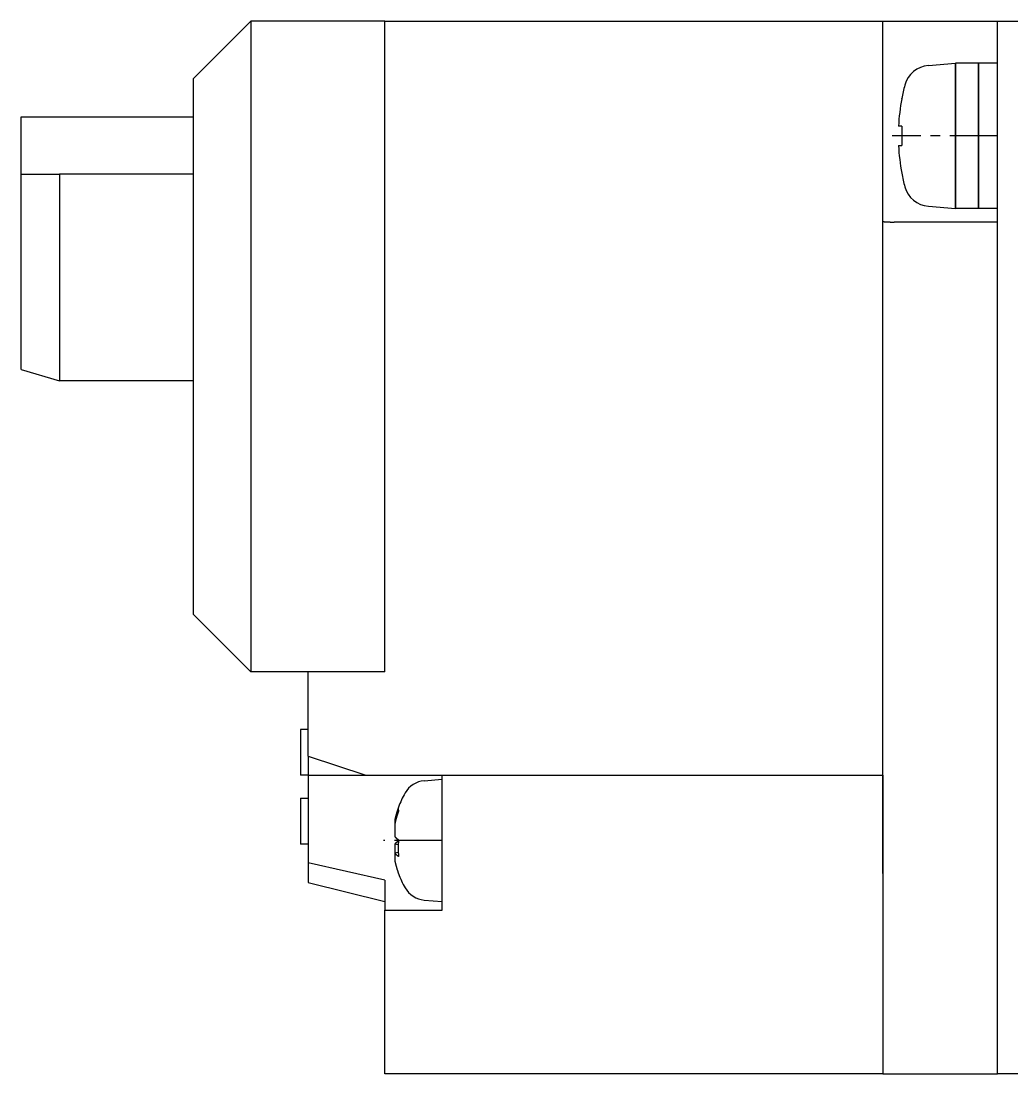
# Model space of a CAD drawing. Extents: x 1 to 142, y 0 to 144.
# Drawn here: x 26.84 to 52.72, y 71.84 to 99.34 of the extents above; entities that cross this region are included whole.
import ezdxf

# ---------------------------------------------------------------- set-up
doc = ezdxf.new("R2010")
doc.units = 0
doc.linetypes.add('CENTER', pattern=[2, 1.25, -0.25, 0.25, -0.25])
doc.layers.get('0').update_dxf_attribs({"linetype": 'CONTINUOUS'})
doc.layers.add('CENTER', color=1, linetype='CENTER')

msp = doc.modelspace()

# ---------------------------------------------------------------- linework, layer by layer
at = {"color": 7, "linetype": 'CONTINUOUS'}
for p, q in [((31.342, 97.844), (32.842, 99.344)), ((32.842, 99.344), (32.842, 82.344)), ((36.342, 99.344), (32.842, 99.344)), ((36.342, 99.344), (49.342, 99.344)), ((36.342, 82.344), (36.342, 99.344)), ((49.342, 99.344), (52.342, 99.344)), ((49.342, 77.08), (49.342, 99.344)), ((52.342, 94.094), (52.342, 99.344)), ((52.342, 99.344), (66.342, 99.344)), ((50.535, 98.182), (51.242, 98.244)), ((51.242, 98.244), (51.242, 94.444)), ((51.842, 98.241), (51.242, 98.241)), ((51.242, 94.444), (51.242, 98.241)), ((52.342, 98.244), (51.842, 98.244)), ((51.842, 94.444), (51.842, 98.244)), ((51.842, 98.241), (51.842, 94.444)), ((31.342, 83.844), (31.342, 97.844)), ((49.844, 97.316), (49.839, 97.32)), ((49.844, 97.316), (49.839, 97.32)), ((26.842, 95.344), (26.842, 96.844)), ((26.842, 96.844), (31.342, 96.844)), ((49.844, 96.596), (49.755, 96.596)), ((49.755, 96.091), (49.844, 96.091)), ((26.842, 90.244), (26.842, 95.344)), ((26.842, 95.344), (27.842, 95.344)), ((27.842, 95.344), (27.842, 89.944)), ((31.342, 95.344), (27.842, 95.344)), ((49.839, 95.367), (49.844, 95.372)), ((50.535, 94.506), (51.242, 94.444)), ((51.842, 94.444), (51.242, 94.444)), ((52.342, 94.444), (51.842, 94.444)), ((52.342, 94.094), (49.642, 94.094)), ((52.342, 71.844), (52.342, 94.094)), ((26.842, 90.244), (27.842, 89.944)), ((31.342, 89.944), (27.842, 89.944)), ((32.842, 82.344), (31.342, 83.844)), ((36.342, 82.344), (32.842, 82.344)), ((34.342, 80.144), (34.342, 82.344)), ((34.342, 80.844), (34.142, 80.844)), ((34.142, 80.844), (34.142, 79.644)), ((34.342, 80.144), (34.342, 79.644)), ((34.342, 80.144), (35.842, 79.644)), ((34.342, 79.644), (34.142, 79.644)), ((34.342, 79.644), (49.342, 79.644)), ((34.342, 79.644), (34.342, 77.363)), ((37.371, 79.502), (37.842, 79.544)), ((37.842, 76.124), (37.842, 79.644)), ((49.342, 79.644), (49.342, 71.844)), ((34.142, 79.044), (34.342, 79.044)), ((34.142, 79.044), (34.142, 77.844)), ((36.622, 78.457), (36.6, 78.468)), ((36.6, 78.468), (36.6, 78.362)), ((36.6, 78.362), (36.6, 78.044)), ((34.342, 77.844), (34.142, 77.844)), ((36.693, 77.832), (36.6, 77.843)), ((36.6, 77.843), (36.6, 77.612)), ((36.694, 77.624), (36.6, 77.612)), ((36.6, 77.612), (36.6, 77.419)), ((36.341, 76.904), (34.341, 77.357)), ((34.342, 77.363), (34.342, 76.844)), ((34.342, 76.844), (36.342, 76.344)), ((36.342, 76.909), (36.342, 76.124)), ((37.371, 76.385), (37.842, 76.344)), ((36.342, 71.844), (36.342, 76.124)), ((36.342, 76.124), (37.842, 76.124)), ((49.342, 71.844), (36.342, 71.844)), ((49.342, 71.844), (52.342, 71.844)), ((66.342, 71.844), (52.342, 71.844))]:
    msp.add_line(p, q, dxfattribs=at)
for points in [[(49.844, 96.596, 0), (49.844, 96.592, 0), (49.844, 96.588, 0), (49.844, 96.584, 0), (49.843, 96.581, 0), (49.843, 96.576, 0), (49.843, 96.573, 0), (49.843, 96.569, 0), (49.843, 96.565, 0), (49.843, 96.561, 0), (49.843, 96.557, 0), (49.842, 96.553, 0), (49.842, 96.549, 0), (49.842, 96.545, 0), (49.842, 96.541, 0), (49.842, 96.537, 0), (49.842, 96.533, 0), (49.842, 96.529, 0), (49.842, 96.525, 0), (49.841, 96.521, 0), (49.841, 96.517, 0), (49.841, 96.513, 0), (49.841, 96.51, 0), (49.841, 96.505, 0), (49.841, 96.502, 0), (49.841, 96.498, 0), (49.841, 96.494, 0), (49.84, 96.49, 0), (49.84, 96.486, 0), (49.84, 96.482, 0), (49.84, 96.478, 0), (49.84, 96.474, 0), (49.84, 96.47, 0), (49.84, 96.466, 0), (49.84, 96.462, 0), (49.84, 96.458, 0), (49.84, 96.454, 0), (49.84, 96.45, 0), (49.84, 96.446, 0), (49.84, 96.442, 0), (49.839, 96.439, 0), (49.839, 96.434, 0), (49.839, 96.431, 0), (49.839, 96.427, 0), (49.839, 96.423, 0), (49.839, 96.419, 0), (49.839, 96.415, 0), (49.839, 96.411, 0), (49.839, 96.407, 0), (49.839, 96.403, 0), (49.839, 96.399, 0), (49.839, 96.395, 0), (49.839, 96.391, 0), (49.839, 96.387, 0), (49.839, 96.383, 0), (49.839, 96.379, 0), (49.839, 96.375, 0), (49.839, 96.371, 0), (49.839, 96.367, 0), (49.839, 96.364, 0), (49.839, 96.359, 0), (49.839, 96.356, 0), (49.839, 96.352, 0), (49.839, 96.348, 0), (49.839, 96.344, 0), (49.839, 96.34, 0), (49.839, 96.336, 0), (49.839, 96.332, 0), (49.839, 96.328, 0), (49.839, 96.324, 0), (49.839, 96.32, 0), (49.839, 96.316, 0), (49.839, 96.312, 0), (49.839, 96.308, 0), (49.839, 96.304, 0), (49.839, 96.3, 0), (49.839, 96.296, 0), (49.839, 96.292, 0), (49.839, 96.288, 0), (49.839, 96.284, 0), (49.839, 96.281, 0), (49.839, 96.277, 0), (49.839, 96.273, 0), (49.839, 96.269, 0), (49.839, 96.265, 0), (49.839, 96.261, 0), (49.839, 96.257, 0), (49.839, 96.253, 0), (49.839, 96.249, 0), (49.84, 96.245, 0), (49.84, 96.241, 0), (49.84, 96.237, 0), (49.84, 96.233, 0), (49.84, 96.229, 0), (49.84, 96.225, 0), (49.84, 96.221, 0), (49.84, 96.217, 0), (49.84, 96.213, 0), (49.84, 96.21, 0), (49.84, 96.206, 0), (49.84, 96.202, 0), (49.84, 96.198, 0), (49.841, 96.194, 0), (49.841, 96.19, 0), (49.841, 96.186, 0), (49.841, 96.182, 0), (49.841, 96.178, 0), (49.841, 96.174, 0), (49.841, 96.17, 0), (49.841, 96.166, 0), (49.842, 96.162, 0), (49.842, 96.158, 0), (49.842, 96.154, 0), (49.842, 96.15, 0), (49.842, 96.146, 0), (49.842, 96.142, 0), (49.842, 96.138, 0), (49.842, 96.135, 0), (49.843, 96.131, 0), (49.843, 96.127, 0), (49.843, 96.123, 0), (49.843, 96.119, 0), (49.843, 96.115, 0), (49.843, 96.111, 0), (49.843, 96.107, 0), (49.844, 96.103, 0), (49.844, 96.099, 0), (49.844, 96.095, 0), (49.844, 96.091, 0)], [(49.342, 94.108, 0), (49.345, 94.107, 0), (49.347, 94.107, 0), (49.349, 94.107, 0), (49.352, 94.107, 0), (49.354, 94.107, 0), (49.356, 94.106, 0), (49.359, 94.106, 0), (49.361, 94.106, 0), (49.363, 94.106, 0), (49.366, 94.106, 0), (49.368, 94.105, 0), (49.37, 94.105, 0), (49.373, 94.105, 0), (49.375, 94.105, 0), (49.377, 94.105, 0), (49.38, 94.104, 0), (49.382, 94.104, 0), (49.384, 94.104, 0), (49.387, 94.104, 0), (49.389, 94.104, 0), (49.391, 94.103, 0), (49.394, 94.103, 0), (49.396, 94.103, 0), (49.398, 94.103, 0), (49.401, 94.103, 0), (49.403, 94.103, 0), (49.405, 94.102, 0), (49.408, 94.102, 0), (49.41, 94.102, 0), (49.412, 94.102, 0), (49.415, 94.102, 0), (49.417, 94.102, 0), (49.419, 94.101, 0), (49.422, 94.101, 0), (49.424, 94.101, 0), (49.426, 94.101, 0), (49.429, 94.101, 0), (49.431, 94.101, 0), (49.434, 94.1, 0), (49.436, 94.1, 0), (49.438, 94.1, 0), (49.441, 94.1, 0), (49.443, 94.1, 0), (49.445, 94.1, 0), (49.448, 94.1, 0), (49.45, 94.1, 0), (49.452, 94.099, 0), (49.455, 94.099, 0), (49.457, 94.099, 0), (49.459, 94.099, 0), (49.462, 94.099, 0), (49.464, 94.099, 0), (49.466, 94.099, 0), (49.469, 94.098, 0), (49.471, 94.098, 0), (49.473, 94.098, 0), (49.476, 94.098, 0), (49.478, 94.098, 0), (49.48, 94.098, 0), (49.483, 94.098, 0), (49.485, 94.098, 0), (49.487, 94.097, 0), (49.49, 94.097, 0), (49.492, 94.097, 0), (49.494, 94.097, 0), (49.497, 94.097, 0), (49.499, 94.097, 0), (49.502, 94.097, 0), (49.504, 94.097, 0), (49.506, 94.097, 0), (49.508, 94.097, 0), (49.511, 94.096, 0), (49.513, 94.096, 0), (49.516, 94.096, 0), (49.518, 94.096, 0), (49.52, 94.096, 0), (49.523, 94.096, 0), (49.525, 94.096, 0), (49.527, 94.096, 0), (49.53, 94.096, 0), (49.532, 94.096, 0), (49.534, 94.096, 0), (49.537, 94.096, 0), (49.539, 94.095, 0), (49.541, 94.095, 0), (49.544, 94.095, 0), (49.546, 94.095, 0), (49.548, 94.095, 0), (49.551, 94.095, 0), (49.553, 94.095, 0), (49.555, 94.095, 0), (49.558, 94.095, 0), (49.56, 94.095, 0), (49.562, 94.095, 0), (49.565, 94.095, 0), (49.567, 94.095, 0), (49.569, 94.095, 0), (49.572, 94.094, 0), (49.574, 94.094, 0), (49.577, 94.094, 0), (49.579, 94.094, 0), (49.581, 94.094, 0), (49.584, 94.094, 0), (49.586, 94.094, 0), (49.588, 94.094, 0), (49.591, 94.094, 0), (49.593, 94.094, 0), (49.595, 94.094, 0), (49.598, 94.094, 0), (49.6, 94.094, 0), (49.602, 94.094, 0), (49.605, 94.094, 0), (49.607, 94.094, 0), (49.609, 94.094, 0), (49.612, 94.094, 0), (49.614, 94.094, 0), (49.617, 94.094, 0), (49.619, 94.094, 0), (49.621, 94.094, 0), (49.623, 94.094, 0), (49.626, 94.094, 0), (49.628, 94.094, 0), (49.631, 94.094, 0), (49.633, 94.094, 0), (49.635, 94.094, 0), (49.638, 94.094, 0), (49.64, 94.094, 0), (49.642, 94.094, 0)], [(36.697, 78.81, 0), (36.696, 78.807, 0), (36.695, 78.805, 0), (36.694, 78.802, 0), (36.693, 78.799, 0), (36.693, 78.797, 0), (36.691, 78.794, 0), (36.691, 78.791, 0), (36.69, 78.789, 0), (36.689, 78.786, 0), (36.688, 78.784, 0), (36.687, 78.781, 0), (36.686, 78.778, 0), (36.685, 78.776, 0), (36.684, 78.773, 0), (36.683, 78.771, 0), (36.682, 78.768, 0), (36.681, 78.765, 0), (36.68, 78.763, 0), (36.679, 78.76, 0), (36.679, 78.757, 0), (36.678, 78.755, 0), (36.677, 78.752, 0), (36.676, 78.749, 0), (36.675, 78.747, 0), (36.674, 78.744, 0), (36.673, 78.742, 0), (36.672, 78.739, 0), (36.672, 78.736, 0), (36.671, 78.734, 0), (36.67, 78.731, 0), (36.669, 78.728, 0), (36.668, 78.726, 0), (36.667, 78.723, 0), (36.666, 78.721, 0), (36.666, 78.718, 0), (36.665, 78.715, 0), (36.664, 78.713, 0), (36.663, 78.71, 0), (36.662, 78.707, 0), (36.661, 78.705, 0), (36.66, 78.702, 0), (36.66, 78.699, 0), (36.659, 78.697, 0), (36.658, 78.694, 0), (36.657, 78.691, 0), (36.656, 78.689, 0), (36.656, 78.686, 0), (36.655, 78.683, 0), (36.654, 78.681, 0), (36.653, 78.678, 0), (36.652, 78.675, 0), (36.651, 78.673, 0), (36.651, 78.67, 0), (36.65, 78.667, 0), (36.649, 78.665, 0), (36.648, 78.662, 0), (36.648, 78.659, 0), (36.647, 78.657, 0), (36.646, 78.654, 0), (36.645, 78.651, 0), (36.645, 78.649, 0), (36.644, 78.646, 0), (36.643, 78.643, 0), (36.642, 78.641, 0), (36.641, 78.638, 0), (36.641, 78.635, 0), (36.64, 78.633, 0), (36.639, 78.63, 0), (36.638, 78.627, 0), (36.638, 78.625, 0), (36.637, 78.622, 0), (36.636, 78.619, 0), (36.636, 78.617, 0), (36.635, 78.614, 0), (36.634, 78.611, 0), (36.633, 78.609, 0), (36.633, 78.606, 0), (36.632, 78.603, 0), (36.631, 78.601, 0), (36.63, 78.598, 0), (36.63, 78.595, 0), (36.629, 78.593, 0), (36.628, 78.59, 0), (36.628, 78.587, 0), (36.627, 78.585, 0), (36.626, 78.582, 0), (36.626, 78.579, 0), (36.625, 78.576, 0), (36.624, 78.574, 0), (36.623, 78.571, 0), (36.623, 78.568, 0), (36.622, 78.566, 0), (36.621, 78.563, 0), (36.621, 78.56, 0), (36.62, 78.558, 0), (36.62, 78.555, 0), (36.619, 78.552, 0), (36.618, 78.549, 0), (36.617, 78.547, 0), (36.617, 78.544, 0), (36.616, 78.541, 0), (36.616, 78.539, 0), (36.615, 78.536, 0), (36.614, 78.533, 0), (36.614, 78.531, 0), (36.613, 78.528, 0), (36.612, 78.525, 0), (36.612, 78.522, 0), (36.611, 78.52, 0), (36.611, 78.517, 0), (36.61, 78.514, 0), (36.609, 78.512, 0), (36.609, 78.509, 0), (36.608, 78.506, 0), (36.608, 78.504, 0), (36.607, 78.501, 0), (36.606, 78.498, 0), (36.606, 78.495, 0), (36.605, 78.493, 0), (36.605, 78.49, 0), (36.604, 78.487, 0), (36.603, 78.484, 0), (36.603, 78.482, 0), (36.602, 78.479, 0), (36.602, 78.476, 0), (36.601, 78.474, 0), (36.601, 78.471, 0), (36.6, 78.468, 0)], [(36.699, 78.71, 0), (36.698, 78.707, 0), (36.697, 78.704, 0), (36.697, 78.702, 0), (36.696, 78.699, 0), (36.694, 78.696, 0), (36.694, 78.694, 0), (36.693, 78.691, 0), (36.692, 78.688, 0), (36.691, 78.686, 0), (36.69, 78.683, 0), (36.689, 78.68, 0), (36.688, 78.678, 0), (36.687, 78.675, 0), (36.686, 78.672, 0), (36.685, 78.67, 0), (36.684, 78.667, 0), (36.683, 78.664, 0), (36.682, 78.662, 0), (36.681, 78.659, 0), (36.68, 78.656, 0), (36.679, 78.654, 0), (36.678, 78.651, 0), (36.678, 78.648, 0), (36.677, 78.646, 0), (36.676, 78.643, 0), (36.675, 78.64, 0), (36.674, 78.638, 0), (36.673, 78.635, 0), (36.672, 78.632, 0), (36.671, 78.63, 0), (36.67, 78.627, 0), (36.67, 78.624, 0), (36.669, 78.621, 0), (36.668, 78.619, 0), (36.667, 78.616, 0), (36.666, 78.614, 0), (36.665, 78.611, 0), (36.664, 78.608, 0), (36.663, 78.605, 0), (36.663, 78.603, 0), (36.662, 78.6, 0), (36.661, 78.597, 0), (36.66, 78.595, 0), (36.659, 78.592, 0), (36.658, 78.589, 0), (36.657, 78.587, 0), (36.657, 78.584, 0), (36.656, 78.581, 0), (36.655, 78.578, 0), (36.654, 78.576, 0), (36.653, 78.573, 0), (36.653, 78.57, 0), (36.652, 78.568, 0), (36.651, 78.565, 0), (36.65, 78.562, 0), (36.649, 78.559, 0), (36.648, 78.557, 0), (36.648, 78.554, 0), (36.647, 78.551, 0), (36.646, 78.549, 0), (36.645, 78.546, 0), (36.645, 78.543, 0), (36.644, 78.54, 0), (36.643, 78.538, 0), (36.642, 78.535, 0), (36.642, 78.532, 0), (36.641, 78.53, 0), (36.64, 78.527, 0), (36.639, 78.524, 0), (36.638, 78.521, 0), (36.638, 78.519, 0), (36.637, 78.516, 0), (36.636, 78.513, 0), (36.635, 78.51, 0), (36.635, 78.508, 0), (36.634, 78.505, 0), (36.633, 78.502, 0), (36.633, 78.5, 0), (36.632, 78.497, 0), (36.631, 78.494, 0), (36.63, 78.491, 0), (36.63, 78.489, 0), (36.629, 78.486, 0), (36.628, 78.483, 0), (36.627, 78.481, 0), (36.627, 78.478, 0), (36.626, 78.475, 0), (36.625, 78.472, 0), (36.625, 78.469, 0), (36.624, 78.467, 0), (36.623, 78.464, 0), (36.623, 78.461, 0), (36.622, 78.459, 0), (36.621, 78.456, 0), (36.62, 78.453, 0), (36.62, 78.45, 0), (36.619, 78.448, 0), (36.618, 78.445, 0), (36.618, 78.442, 0), (36.617, 78.439, 0), (36.617, 78.437, 0), (36.616, 78.434, 0), (36.615, 78.431, 0), (36.615, 78.428, 0), (36.614, 78.426, 0), (36.613, 78.423, 0), (36.613, 78.42, 0), (36.612, 78.417, 0), (36.611, 78.415, 0), (36.611, 78.412, 0), (36.61, 78.409, 0), (36.609, 78.406, 0), (36.609, 78.404, 0), (36.608, 78.401, 0), (36.608, 78.398, 0), (36.607, 78.395, 0), (36.606, 78.392, 0), (36.606, 78.39, 0), (36.605, 78.387, 0), (36.605, 78.384, 0), (36.604, 78.382, 0), (36.603, 78.379, 0), (36.603, 78.376, 0), (36.602, 78.373, 0), (36.602, 78.371, 0), (36.601, 78.368, 0), (36.601, 78.365, 0), (36.6, 78.362, 0)], [(36.698, 78.813, 0), (36.698, 78.812, 0), (36.698, 78.812, 0), (36.698, 78.811, 0), (36.697, 78.811, 0), (36.697, 78.81, 0), (36.697, 78.809, 0), (36.697, 78.809, 0), (36.697, 78.808, 0), (36.696, 78.807, 0), (36.696, 78.807, 0), (36.696, 78.806, 0), (36.696, 78.805, 0), (36.696, 78.805, 0), (36.696, 78.804, 0), (36.695, 78.803, 0), (36.695, 78.803, 0), (36.695, 78.802, 0), (36.695, 78.801, 0), (36.695, 78.801, 0), (36.694, 78.8, 0), (36.694, 78.799, 0), (36.694, 78.799, 0), (36.694, 78.798, 0), (36.694, 78.797, 0), (36.694, 78.797, 0), (36.694, 78.796, 0), (36.694, 78.795, 0), (36.693, 78.795, 0), (36.693, 78.794, 0), (36.693, 78.793, 0), (36.693, 78.792, 0), (36.693, 78.792, 0), (36.693, 78.791, 0), (36.693, 78.79, 0), (36.693, 78.79, 0), (36.693, 78.789, 0), (36.692, 78.788, 0), (36.692, 78.787, 0), (36.692, 78.787, 0), (36.692, 78.786, 0), (36.692, 78.785, 0), (36.692, 78.784, 0), (36.692, 78.784, 0), (36.692, 78.783, 0), (36.692, 78.782, 0), (36.692, 78.781, 0), (36.692, 78.781, 0), (36.692, 78.78, 0), (36.692, 78.779, 0), (36.691, 78.778, 0), (36.691, 78.778, 0), (36.691, 78.777, 0), (36.691, 78.776, 0), (36.691, 78.775, 0), (36.691, 78.775, 0), (36.691, 78.774, 0), (36.691, 78.773, 0), (36.691, 78.772, 0), (36.691, 78.771, 0), (36.691, 78.771, 0), (36.691, 78.77, 0), (36.691, 78.769, 0), (36.691, 78.768, 0), (36.691, 78.767, 0), (36.691, 78.767, 0), (36.691, 78.766, 0), (36.691, 78.765, 0), (36.691, 78.764, 0), (36.691, 78.763, 0), (36.691, 78.763, 0), (36.691, 78.762, 0), (36.691, 78.761, 0), (36.691, 78.76, 0), (36.691, 78.759, 0), (36.692, 78.758, 0), (36.692, 78.757, 0), (36.692, 78.757, 0), (36.692, 78.756, 0), (36.692, 78.755, 0), (36.692, 78.754, 0), (36.692, 78.753, 0), (36.692, 78.752, 0), (36.692, 78.751, 0), (36.692, 78.751, 0), (36.692, 78.75, 0), (36.692, 78.749, 0), (36.692, 78.748, 0), (36.693, 78.747, 0), (36.693, 78.746, 0), (36.693, 78.745, 0), (36.693, 78.745, 0), (36.693, 78.744, 0), (36.693, 78.743, 0), (36.693, 78.742, 0), (36.693, 78.741, 0), (36.693, 78.74, 0), (36.694, 78.739, 0), (36.694, 78.738, 0), (36.694, 78.737, 0), (36.694, 78.736, 0), (36.694, 78.736, 0), (36.694, 78.735, 0), (36.694, 78.734, 0), (36.695, 78.733, 0), (36.695, 78.732, 0), (36.695, 78.731, 0), (36.695, 78.73, 0), (36.695, 78.729, 0), (36.695, 78.728, 0), (36.696, 78.727, 0), (36.696, 78.726, 0), (36.696, 78.725, 0), (36.696, 78.724, 0), (36.696, 78.723, 0), (36.697, 78.722, 0), (36.697, 78.721, 0), (36.697, 78.721, 0), (36.697, 78.719, 0), (36.697, 78.719, 0), (36.698, 78.718, 0), (36.698, 78.717, 0), (36.698, 78.716, 0), (36.698, 78.715, 0), (36.698, 78.714, 0), (36.699, 78.713, 0), (36.699, 78.712, 0), (36.699, 78.711, 0), (36.699, 78.71, 0)], [(36.6, 78.044, 0), (36.601, 78.043, 0), (36.601, 78.043, 0), (36.602, 78.042, 0), (36.602, 78.041, 0), (36.603, 78.041, 0), (36.603, 78.04, 0), (36.604, 78.039, 0), (36.605, 78.039, 0), (36.605, 78.038, 0), (36.606, 78.037, 0), (36.606, 78.037, 0), (36.607, 78.036, 0), (36.608, 78.035, 0), (36.608, 78.035, 0), (36.609, 78.034, 0), (36.609, 78.033, 0), (36.61, 78.033, 0), (36.611, 78.032, 0), (36.611, 78.031, 0), (36.612, 78.031, 0), (36.613, 78.03, 0), (36.613, 78.029, 0), (36.614, 78.029, 0), (36.615, 78.028, 0), (36.615, 78.027, 0), (36.616, 78.026, 0), (36.617, 78.026, 0), (36.617, 78.025, 0), (36.618, 78.025, 0), (36.618, 78.024, 0), (36.619, 78.023, 0), (36.62, 78.022, 0), (36.62, 78.022, 0), (36.621, 78.021, 0), (36.622, 78.02, 0), (36.623, 78.02, 0), (36.623, 78.019, 0), (36.624, 78.019, 0), (36.625, 78.018, 0), (36.625, 78.017, 0), (36.626, 78.016, 0), (36.627, 78.016, 0), (36.627, 78.015, 0), (36.628, 78.014, 0), (36.629, 78.014, 0), (36.63, 78.013, 0), (36.63, 78.012, 0), (36.631, 78.012, 0), (36.632, 78.011, 0), (36.633, 78.01, 0), (36.633, 78.01, 0), (36.634, 78.009, 0), (36.635, 78.008, 0), (36.635, 78.008, 0), (36.636, 78.007, 0), (36.637, 78.006, 0), (36.638, 78.006, 0), (36.638, 78.005, 0), (36.639, 78.004, 0), (36.64, 78.004, 0), (36.641, 78.003, 0), (36.642, 78.002, 0), (36.642, 78.002, 0), (36.643, 78.001, 0), (36.644, 78, 0), (36.645, 78, 0), (36.645, 77.999, 0), (36.646, 77.998, 0), (36.647, 77.998, 0), (36.648, 77.997, 0), (36.648, 77.996, 0), (36.649, 77.996, 0), (36.65, 77.995, 0), (36.651, 77.994, 0), (36.652, 77.994, 0), (36.653, 77.993, 0), (36.653, 77.992, 0), (36.654, 77.992, 0), (36.655, 77.991, 0), (36.656, 77.99, 0), (36.657, 77.99, 0), (36.657, 77.989, 0), (36.658, 77.988, 0), (36.659, 77.988, 0), (36.66, 77.987, 0), (36.661, 77.986, 0), (36.662, 77.986, 0), (36.663, 77.985, 0), (36.663, 77.984, 0), (36.664, 77.984, 0), (36.665, 77.983, 0), (36.666, 77.983, 0), (36.667, 77.982, 0), (36.668, 77.981, 0), (36.669, 77.981, 0), (36.67, 77.98, 0), (36.67, 77.979, 0), (36.671, 77.978, 0), (36.672, 77.978, 0), (36.673, 77.977, 0), (36.674, 77.977, 0), (36.675, 77.976, 0), (36.676, 77.975, 0), (36.677, 77.975, 0), (36.678, 77.974, 0), (36.678, 77.973, 0), (36.679, 77.973, 0), (36.68, 77.972, 0), (36.681, 77.971, 0), (36.682, 77.971, 0), (36.683, 77.97, 0), (36.684, 77.969, 0), (36.685, 77.969, 0), (36.686, 77.968, 0), (36.687, 77.967, 0), (36.688, 77.967, 0), (36.689, 77.966, 0), (36.69, 77.965, 0), (36.691, 77.965, 0), (36.692, 77.964, 0), (36.693, 77.963, 0), (36.694, 77.963, 0), (36.694, 77.962, 0), (36.696, 77.961, 0), (36.697, 77.961, 0), (36.697, 77.96, 0), (36.698, 77.96, 0), (36.699, 77.959, 0)], [(36.697, 77.927, 0), (36.696, 77.927, 0), (36.695, 77.926, 0), (36.694, 77.925, 0), (36.693, 77.925, 0), (36.693, 77.924, 0), (36.691, 77.923, 0), (36.691, 77.923, 0), (36.69, 77.922, 0), (36.689, 77.921, 0), (36.688, 77.921, 0), (36.687, 77.92, 0), (36.686, 77.919, 0), (36.685, 77.919, 0), (36.684, 77.918, 0), (36.683, 77.918, 0), (36.682, 77.917, 0), (36.681, 77.916, 0), (36.68, 77.916, 0), (36.679, 77.915, 0), (36.679, 77.914, 0), (36.678, 77.914, 0), (36.677, 77.913, 0), (36.676, 77.912, 0), (36.675, 77.912, 0), (36.674, 77.911, 0), (36.673, 77.91, 0), (36.672, 77.91, 0), (36.672, 77.909, 0), (36.671, 77.909, 0), (36.67, 77.908, 0), (36.669, 77.907, 0), (36.668, 77.907, 0), (36.667, 77.906, 0), (36.666, 77.905, 0), (36.666, 77.905, 0), (36.665, 77.904, 0), (36.664, 77.903, 0), (36.663, 77.903, 0), (36.662, 77.902, 0), (36.661, 77.901, 0), (36.66, 77.901, 0), (36.66, 77.9, 0), (36.659, 77.899, 0), (36.658, 77.899, 0), (36.657, 77.898, 0), (36.656, 77.897, 0), (36.656, 77.897, 0), (36.655, 77.896, 0), (36.654, 77.895, 0), (36.653, 77.895, 0), (36.652, 77.894, 0), (36.651, 77.894, 0), (36.651, 77.893, 0), (36.65, 77.892, 0), (36.649, 77.892, 0), (36.648, 77.891, 0), (36.648, 77.89, 0), (36.647, 77.89, 0), (36.646, 77.889, 0), (36.645, 77.888, 0), (36.645, 77.888, 0), (36.644, 77.887, 0), (36.643, 77.886, 0), (36.642, 77.886, 0), (36.641, 77.885, 0), (36.641, 77.884, 0), (36.64, 77.884, 0), (36.639, 77.883, 0), (36.638, 77.882, 0), (36.638, 77.882, 0), (36.637, 77.881, 0), (36.636, 77.88, 0), (36.636, 77.88, 0), (36.635, 77.879, 0), (36.634, 77.879, 0), (36.633, 77.878, 0), (36.633, 77.877, 0), (36.632, 77.876, 0), (36.631, 77.876, 0), (36.63, 77.875, 0), (36.63, 77.874, 0), (36.629, 77.874, 0), (36.628, 77.873, 0), (36.628, 77.873, 0), (36.627, 77.872, 0), (36.626, 77.871, 0), (36.626, 77.871, 0), (36.625, 77.87, 0), (36.624, 77.869, 0), (36.623, 77.869, 0), (36.623, 77.868, 0), (36.622, 77.867, 0), (36.621, 77.867, 0), (36.621, 77.866, 0), (36.62, 77.865, 0), (36.62, 77.865, 0), (36.619, 77.864, 0), (36.618, 77.863, 0), (36.617, 77.863, 0), (36.617, 77.862, 0), (36.616, 77.861, 0), (36.616, 77.861, 0), (36.615, 77.86, 0), (36.614, 77.859, 0), (36.614, 77.859, 0), (36.613, 77.858, 0), (36.612, 77.857, 0), (36.612, 77.857, 0), (36.611, 77.856, 0), (36.611, 77.855, 0), (36.61, 77.855, 0), (36.609, 77.854, 0), (36.609, 77.853, 0), (36.608, 77.853, 0), (36.608, 77.852, 0), (36.607, 77.851, 0), (36.606, 77.851, 0), (36.606, 77.85, 0), (36.605, 77.849, 0), (36.605, 77.849, 0), (36.604, 77.848, 0), (36.603, 77.847, 0), (36.603, 77.847, 0), (36.602, 77.846, 0), (36.602, 77.845, 0), (36.601, 77.845, 0), (36.601, 77.844, 0), (36.6, 77.843, 0)], [(36.699, 77.959, 0), (36.699, 77.955, 0), (36.699, 77.952, 0), (36.699, 77.949, 0), (36.698, 77.945, 0), (36.698, 77.942, 0), (36.698, 77.938, 0), (36.698, 77.935, 0), (36.697, 77.931, 0), (36.697, 77.928, 0), (36.697, 77.925, 0), (36.697, 77.921, 0), (36.697, 77.918, 0), (36.696, 77.915, 0), (36.696, 77.911, 0), (36.696, 77.908, 0), (36.696, 77.904, 0), (36.696, 77.901, 0), (36.696, 77.897, 0), (36.695, 77.894, 0), (36.695, 77.891, 0), (36.695, 77.887, 0), (36.695, 77.884, 0), (36.695, 77.88, 0), (36.694, 77.877, 0), (36.694, 77.874, 0), (36.694, 77.87, 0), (36.694, 77.867, 0), (36.694, 77.863, 0), (36.694, 77.86, 0), (36.694, 77.856, 0), (36.693, 77.853, 0), (36.693, 77.85, 0), (36.693, 77.846, 0), (36.693, 77.843, 0), (36.693, 77.84, 0), (36.693, 77.836, 0), (36.693, 77.833, 0), (36.693, 77.829, 0), (36.693, 77.826, 0), (36.692, 77.823, 0), (36.692, 77.819, 0), (36.692, 77.816, 0), (36.692, 77.812, 0), (36.692, 77.809, 0), (36.692, 77.805, 0), (36.692, 77.802, 0), (36.692, 77.799, 0), (36.692, 77.795, 0), (36.692, 77.792, 0), (36.692, 77.789, 0), (36.692, 77.785, 0), (36.692, 77.782, 0), (36.691, 77.778, 0), (36.691, 77.775, 0), (36.691, 77.772, 0), (36.691, 77.768, 0), (36.691, 77.765, 0), (36.691, 77.761, 0), (36.691, 77.758, 0), (36.691, 77.755, 0), (36.691, 77.751, 0), (36.691, 77.748, 0), (36.691, 77.745, 0), (36.691, 77.741, 0), (36.691, 77.738, 0), (36.691, 77.734, 0), (36.691, 77.731, 0), (36.691, 77.728, 0), (36.691, 77.724, 0), (36.691, 77.721, 0), (36.691, 77.718, 0), (36.691, 77.714, 0), (36.691, 77.711, 0), (36.691, 77.707, 0), (36.691, 77.704, 0), (36.692, 77.701, 0), (36.692, 77.697, 0), (36.692, 77.694, 0), (36.692, 77.691, 0), (36.692, 77.687, 0), (36.692, 77.684, 0), (36.692, 77.68, 0), (36.692, 77.677, 0), (36.692, 77.674, 0), (36.692, 77.67, 0), (36.692, 77.667, 0), (36.692, 77.664, 0), (36.692, 77.66, 0), (36.693, 77.657, 0), (36.693, 77.653, 0), (36.693, 77.65, 0), (36.693, 77.647, 0), (36.693, 77.643, 0), (36.693, 77.64, 0), (36.693, 77.637, 0), (36.693, 77.633, 0), (36.693, 77.63, 0), (36.694, 77.627, 0), (36.694, 77.623, 0), (36.694, 77.62, 0), (36.694, 77.617, 0), (36.694, 77.613, 0), (36.694, 77.61, 0), (36.694, 77.607, 0), (36.695, 77.603, 0), (36.695, 77.6, 0), (36.695, 77.597, 0), (36.695, 77.593, 0), (36.695, 77.59, 0), (36.696, 77.587, 0), (36.696, 77.583, 0), (36.696, 77.58, 0), (36.696, 77.576, 0), (36.696, 77.573, 0), (36.696, 77.57, 0), (36.697, 77.567, 0), (36.697, 77.563, 0), (36.697, 77.56, 0), (36.697, 77.557, 0), (36.697, 77.553, 0), (36.698, 77.55, 0), (36.698, 77.547, 0), (36.698, 77.543, 0), (36.698, 77.54, 0), (36.699, 77.537, 0), (36.699, 77.533, 0), (36.699, 77.53, 0), (36.699, 77.527, 0)], [(36.697, 77.96, 0), (36.697, 77.96, 0), (36.697, 77.96, 0), (36.697, 77.96, 0), (36.697, 77.96, 0), (36.697, 77.96, 0), (36.697, 77.96, 0), (36.697, 77.959, 0), (36.697, 77.959, 0), (36.697, 77.959, 0), (36.697, 77.959, 0), (36.697, 77.959, 0), (36.697, 77.959, 0), (36.697, 77.959, 0), (36.697, 77.959, 0), (36.697, 77.958, 0), (36.697, 77.958, 0), (36.697, 77.958, 0), (36.697, 77.958, 0), (36.697, 77.958, 0), (36.697, 77.958, 0), (36.697, 77.958, 0), (36.697, 77.957, 0), (36.697, 77.957, 0), (36.697, 77.957, 0), (36.697, 77.957, 0), (36.697, 77.957, 0), (36.697, 77.957, 0), (36.697, 77.957, 0), (36.697, 77.957, 0), (36.697, 77.956, 0), (36.697, 77.956, 0), (36.697, 77.956, 0), (36.697, 77.956, 0), (36.697, 77.956, 0), (36.697, 77.956, 0), (36.697, 77.956, 0), (36.697, 77.956, 0), (36.697, 77.955, 0), (36.697, 77.955, 0), (36.697, 77.955, 0), (36.698, 77.955, 0), (36.698, 77.955, 0), (36.698, 77.955, 0), (36.698, 77.955, 0), (36.698, 77.954, 0), (36.698, 77.954, 0), (36.698, 77.954, 0), (36.698, 77.954, 0), (36.698, 77.954, 0), (36.698, 77.954, 0), (36.698, 77.954, 0), (36.698, 77.954, 0), (36.698, 77.953, 0), (36.698, 77.953, 0), (36.698, 77.953, 0), (36.698, 77.953, 0), (36.698, 77.953, 0), (36.698, 77.953, 0), (36.698, 77.953, 0), (36.698, 77.953, 0), (36.698, 77.952, 0), (36.698, 77.952, 0), (36.698, 77.952, 0), (36.698, 77.952, 0), (36.698, 77.952, 0), (36.698, 77.952, 0), (36.698, 77.952, 0), (36.698, 77.951, 0), (36.698, 77.951, 0), (36.698, 77.951, 0), (36.698, 77.951, 0), (36.698, 77.951, 0), (36.698, 77.951, 0), (36.698, 77.951, 0), (36.698, 77.951, 0), (36.698, 77.951, 0), (36.698, 77.95, 0), (36.698, 77.95, 0), (36.698, 77.95, 0), (36.698, 77.95, 0), (36.698, 77.95, 0), (36.698, 77.95, 0), (36.698, 77.95, 0), (36.698, 77.949, 0), (36.698, 77.949, 0), (36.698, 77.949, 0), (36.698, 77.949, 0), (36.698, 77.949, 0), (36.698, 77.949, 0), (36.698, 77.949, 0), (36.698, 77.948, 0), (36.698, 77.948, 0), (36.698, 77.948, 0), (36.698, 77.948, 0), (36.698, 77.948, 0), (36.698, 77.948, 0), (36.698, 77.948, 0), (36.698, 77.948, 0), (36.698, 77.948, 0), (36.698, 77.947, 0), (36.698, 77.947, 0), (36.698, 77.947, 0), (36.698, 77.947, 0), (36.698, 77.947, 0), (36.698, 77.947, 0), (36.698, 77.947, 0), (36.698, 77.947, 0), (36.698, 77.946, 0), (36.698, 77.946, 0), (36.698, 77.946, 0), (36.698, 77.946, 0), (36.698, 77.946, 0), (36.698, 77.946, 0), (36.698, 77.945, 0), (36.698, 77.945, 0), (36.698, 77.945, 0), (36.698, 77.945, 0), (36.698, 77.945, 0), (36.698, 77.945, 0), (36.698, 77.945, 0), (36.698, 77.945, 0), (36.698, 77.945, 0), (36.698, 77.944, 0), (36.698, 77.944, 0), (36.698, 77.944, 0), (36.698, 77.944, 0), (36.698, 77.944, 0), (36.698, 77.944, 0)], [(36.6, 77.612, 0), (36.601, 77.611, 0), (36.601, 77.611, 0), (36.602, 77.61, 0), (36.602, 77.609, 0), (36.603, 77.609, 0), (36.603, 77.608, 0), (36.604, 77.607, 0), (36.605, 77.606, 0), (36.605, 77.606, 0), (36.606, 77.605, 0), (36.606, 77.605, 0), (36.607, 77.604, 0), (36.608, 77.603, 0), (36.608, 77.603, 0), (36.609, 77.602, 0), (36.609, 77.601, 0), (36.61, 77.6, 0), (36.611, 77.6, 0), (36.611, 77.599, 0), (36.612, 77.598, 0), (36.613, 77.598, 0), (36.613, 77.597, 0), (36.614, 77.596, 0), (36.615, 77.596, 0), (36.615, 77.595, 0), (36.616, 77.594, 0), (36.617, 77.594, 0), (36.617, 77.593, 0), (36.618, 77.592, 0), (36.618, 77.592, 0), (36.619, 77.591, 0), (36.62, 77.59, 0), (36.62, 77.59, 0), (36.621, 77.589, 0), (36.622, 77.588, 0), (36.623, 77.588, 0), (36.623, 77.587, 0), (36.624, 77.586, 0), (36.625, 77.586, 0), (36.625, 77.585, 0), (36.626, 77.584, 0), (36.627, 77.584, 0), (36.627, 77.583, 0), (36.628, 77.582, 0), (36.629, 77.582, 0), (36.63, 77.581, 0), (36.63, 77.58, 0), (36.631, 77.58, 0), (36.632, 77.579, 0), (36.633, 77.578, 0), (36.633, 77.578, 0), (36.634, 77.577, 0), (36.635, 77.576, 0), (36.635, 77.576, 0), (36.636, 77.575, 0), (36.637, 77.574, 0), (36.638, 77.573, 0), (36.638, 77.573, 0), (36.639, 77.572, 0), (36.64, 77.572, 0), (36.641, 77.571, 0), (36.642, 77.57, 0), (36.642, 77.57, 0), (36.643, 77.569, 0), (36.644, 77.568, 0), (36.645, 77.567, 0), (36.645, 77.567, 0), (36.646, 77.566, 0), (36.647, 77.566, 0), (36.648, 77.565, 0), (36.648, 77.564, 0), (36.649, 77.564, 0), (36.65, 77.563, 0), (36.651, 77.562, 0), (36.652, 77.561, 0), (36.653, 77.561, 0), (36.653, 77.56, 0), (36.654, 77.559, 0), (36.655, 77.559, 0), (36.656, 77.558, 0), (36.657, 77.558, 0), (36.657, 77.557, 0), (36.658, 77.556, 0), (36.659, 77.556, 0), (36.66, 77.555, 0), (36.661, 77.554, 0), (36.662, 77.554, 0), (36.663, 77.553, 0), (36.663, 77.552, 0), (36.664, 77.552, 0), (36.665, 77.551, 0), (36.666, 77.55, 0), (36.667, 77.55, 0), (36.668, 77.549, 0), (36.669, 77.548, 0), (36.67, 77.548, 0), (36.67, 77.547, 0), (36.671, 77.546, 0), (36.672, 77.546, 0), (36.673, 77.545, 0), (36.674, 77.544, 0), (36.675, 77.544, 0), (36.676, 77.543, 0), (36.677, 77.542, 0), (36.678, 77.542, 0), (36.678, 77.541, 0), (36.679, 77.54, 0), (36.68, 77.54, 0), (36.681, 77.539, 0), (36.682, 77.538, 0), (36.683, 77.538, 0), (36.684, 77.537, 0), (36.685, 77.537, 0), (36.686, 77.536, 0), (36.687, 77.535, 0), (36.688, 77.534, 0), (36.689, 77.534, 0), (36.69, 77.533, 0), (36.691, 77.532, 0), (36.692, 77.532, 0), (36.693, 77.531, 0), (36.694, 77.531, 0), (36.694, 77.53, 0), (36.696, 77.529, 0), (36.697, 77.529, 0), (36.697, 77.528, 0), (36.698, 77.527, 0), (36.699, 77.527, 0)], [(36.6, 77.419, 0), (36.601, 77.416, 0), (36.601, 77.414, 0), (36.602, 77.411, 0), (36.602, 77.408, 0), (36.603, 77.405, 0), (36.603, 77.403, 0), (36.604, 77.4, 0), (36.605, 77.397, 0), (36.605, 77.394, 0), (36.606, 77.392, 0), (36.606, 77.389, 0), (36.607, 77.386, 0), (36.608, 77.383, 0), (36.608, 77.381, 0), (36.609, 77.378, 0), (36.609, 77.375, 0), (36.61, 77.372, 0), (36.611, 77.37, 0), (36.611, 77.367, 0), (36.612, 77.364, 0), (36.613, 77.361, 0), (36.613, 77.359, 0), (36.614, 77.356, 0), (36.615, 77.353, 0), (36.615, 77.35, 0), (36.616, 77.348, 0), (36.617, 77.345, 0), (36.617, 77.342, 0), (36.618, 77.339, 0), (36.618, 77.337, 0), (36.619, 77.334, 0), (36.62, 77.331, 0), (36.62, 77.328, 0), (36.621, 77.326, 0), (36.622, 77.323, 0), (36.623, 77.32, 0), (36.623, 77.317, 0), (36.624, 77.315, 0), (36.625, 77.312, 0), (36.625, 77.309, 0), (36.626, 77.306, 0), (36.627, 77.304, 0), (36.627, 77.301, 0), (36.628, 77.298, 0), (36.629, 77.296, 0), (36.63, 77.293, 0), (36.63, 77.29, 0), (36.631, 77.287, 0), (36.632, 77.284, 0), (36.633, 77.282, 0), (36.633, 77.279, 0), (36.634, 77.276, 0), (36.635, 77.274, 0), (36.635, 77.271, 0), (36.636, 77.268, 0), (36.637, 77.266, 0), (36.638, 77.263, 0), (36.638, 77.26, 0), (36.639, 77.257, 0), (36.64, 77.255, 0), (36.641, 77.252, 0), (36.642, 77.249, 0), (36.642, 77.246, 0), (36.643, 77.244, 0), (36.644, 77.241, 0), (36.645, 77.238, 0), (36.645, 77.236, 0), (36.646, 77.233, 0), (36.647, 77.23, 0), (36.648, 77.227, 0), (36.648, 77.225, 0), (36.649, 77.222, 0), (36.65, 77.219, 0), (36.651, 77.216, 0), (36.652, 77.214, 0), (36.653, 77.211, 0), (36.653, 77.208, 0), (36.654, 77.206, 0), (36.655, 77.203, 0), (36.656, 77.2, 0), (36.657, 77.198, 0), (36.657, 77.195, 0), (36.658, 77.192, 0), (36.659, 77.189, 0), (36.66, 77.187, 0), (36.661, 77.184, 0), (36.662, 77.181, 0), (36.663, 77.179, 0), (36.663, 77.176, 0), (36.664, 77.173, 0), (36.665, 77.171, 0), (36.666, 77.168, 0), (36.667, 77.165, 0), (36.668, 77.163, 0), (36.669, 77.16, 0), (36.67, 77.157, 0), (36.67, 77.154, 0), (36.671, 77.152, 0), (36.672, 77.149, 0), (36.673, 77.146, 0), (36.674, 77.144, 0), (36.675, 77.141, 0), (36.676, 77.138, 0), (36.677, 77.136, 0), (36.678, 77.133, 0), (36.678, 77.13, 0), (36.679, 77.128, 0), (36.68, 77.125, 0), (36.681, 77.122, 0), (36.682, 77.12, 0), (36.683, 77.117, 0), (36.684, 77.114, 0), (36.685, 77.112, 0), (36.686, 77.109, 0), (36.687, 77.106, 0), (36.688, 77.104, 0), (36.689, 77.101, 0), (36.69, 77.098, 0), (36.691, 77.096, 0), (36.692, 77.093, 0), (36.693, 77.09, 0), (36.694, 77.088, 0), (36.694, 77.085, 0), (36.696, 77.082, 0), (36.697, 77.08, 0), (36.697, 77.077, 0), (36.698, 77.074, 0), (36.699, 77.072, 0)], [(36.697, 77.078, 0), (36.697, 77.078, 0), (36.697, 77.078, 0), (36.697, 77.078, 0), (36.697, 77.078, 0), (36.697, 77.078, 0), (36.697, 77.078, 0), (36.697, 77.078, 0), (36.697, 77.078, 0), (36.697, 77.078, 0), (36.697, 77.078, 0), (36.697, 77.078, 0), (36.697, 77.078, 0), (36.697, 77.078, 0), (36.697, 77.077, 0), (36.697, 77.077, 0), (36.697, 77.077, 0), (36.697, 77.077, 0), (36.697, 77.077, 0), (36.697, 77.077, 0), (36.697, 77.077, 0), (36.697, 77.077, 0), (36.697, 77.077, 0), (36.697, 77.077, 0), (36.697, 77.077, 0), (36.697, 77.077, 0), (36.697, 77.077, 0), (36.697, 77.077, 0), (36.697, 77.077, 0), (36.697, 77.077, 0), (36.698, 77.077, 0), (36.698, 77.076, 0), (36.698, 77.076, 0), (36.698, 77.076, 0), (36.698, 77.076, 0), (36.698, 77.076, 0), (36.698, 77.076, 0), (36.698, 77.076, 0), (36.698, 77.076, 0), (36.698, 77.076, 0), (36.698, 77.076, 0), (36.698, 77.076, 0), (36.698, 77.076, 0), (36.698, 77.076, 0), (36.698, 77.076, 0), (36.698, 77.076, 0), (36.698, 77.076, 0), (36.698, 77.076, 0), (36.698, 77.076, 0), (36.698, 77.076, 0), (36.698, 77.076, 0), (36.698, 77.076, 0), (36.698, 77.076, 0), (36.698, 77.075, 0), (36.698, 77.075, 0), (36.698, 77.075, 0), (36.698, 77.075, 0), (36.698, 77.075, 0), (36.698, 77.075, 0), (36.698, 77.075, 0), (36.698, 77.075, 0), (36.698, 77.075, 0), (36.698, 77.075, 0), (36.698, 77.075, 0), (36.698, 77.075, 0), (36.698, 77.075, 0), (36.698, 77.075, 0), (36.698, 77.075, 0), (36.698, 77.075, 0), (36.698, 77.075, 0), (36.698, 77.075, 0), (36.698, 77.075, 0), (36.698, 77.075, 0), (36.698, 77.074, 0), (36.698, 77.074, 0), (36.698, 77.074, 0), (36.698, 77.074, 0), (36.698, 77.074, 0), (36.698, 77.074, 0), (36.698, 77.074, 0), (36.699, 77.074, 0), (36.699, 77.074, 0), (36.699, 77.074, 0), (36.699, 77.074, 0), (36.699, 77.074, 0), (36.699, 77.074, 0), (36.699, 77.074, 0), (36.699, 77.074, 0), (36.699, 77.074, 0), (36.699, 77.074, 0), (36.699, 77.074, 0), (36.699, 77.073, 0), (36.699, 77.073, 0), (36.699, 77.073, 0), (36.699, 77.073, 0), (36.699, 77.073, 0), (36.699, 77.073, 0), (36.699, 77.073, 0), (36.699, 77.073, 0), (36.699, 77.073, 0), (36.699, 77.073, 0), (36.699, 77.073, 0), (36.699, 77.073, 0), (36.699, 77.073, 0), (36.699, 77.073, 0), (36.699, 77.073, 0), (36.699, 77.073, 0), (36.699, 77.073, 0), (36.699, 77.073, 0), (36.699, 77.073, 0), (36.699, 77.073, 0), (36.699, 77.073, 0), (36.699, 77.073, 0), (36.699, 77.072, 0), (36.699, 77.072, 0), (36.699, 77.072, 0), (36.699, 77.072, 0), (36.699, 77.072, 0), (36.699, 77.072, 0), (36.699, 77.072, 0), (36.699, 77.072, 0), (36.699, 77.072, 0), (36.699, 77.072, 0), (36.699, 77.072, 0), (36.699, 77.072, 0), (36.699, 77.072, 0), (36.699, 77.072, 0), (36.699, 77.072, 0), (36.699, 77.072, 0)]]:
    msp.add_polyline3d(points, dxfattribs=at)
for centre, radius, start, end in [((50.596, 97.485), 0.7, 95, 164.6149), ((54.742, 96.344), 5, 164.6149, 168.738), ((54.742, 96.344), 4.994, 168.7781, 177.1016), ((54.742, 96.344), 4.994, 182.8984, 191.2219), ((54.742, 96.344), 5, 191.262, 195.3851), ((50.596, 95.203), 0.7, 195.3851, 265), ((37.426, 78.865), 0.64, 95, 150.3135), ((39.042, 77.944), 2.5, 150.3135, 159.6536), ((39.042, 77.944), 2.5, 200.3464, 209.6865), ((37.426, 77.023), 0.64, 209.6865, 265)]:
    msp.add_arc(centre, radius, start, end, dxfattribs=at)
at = {"layer": 'CENTER', "color": 1, "linetype": 'CENTER'}
for p, q in [((52.342, 96.344), (49.589, 96.344)), ((37.842, 77.944), (36.306, 77.944))]:
    msp.add_line(p, q, dxfattribs=at)

doc.saveas('drawing.dxf')
